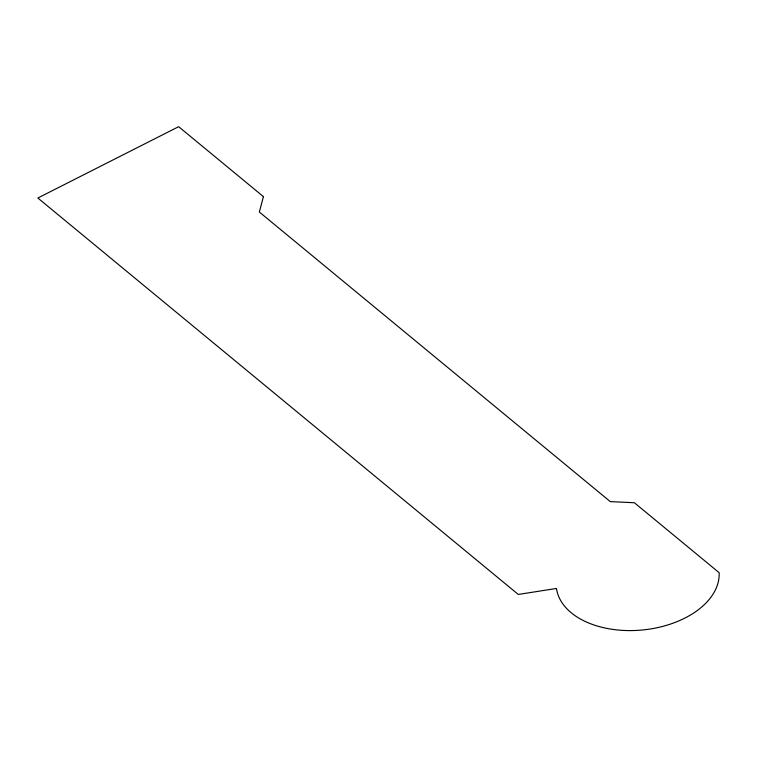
<?xml version="1.0" encoding="UTF-8"?>
<svg xmlns="http://www.w3.org/2000/svg" width="757" height="757" viewBox="0 0 757 757"><rect width="100%" height="100%" fill="white"/><g stroke="black" fill="none" stroke-linecap="round" stroke-linejoin="round"><path stroke-width="1.14" d="M263.417 196.631L259.348 212.026L610.293 501.617L634.385 502.743L719.15 572.689A81.756 51.116 -5.6 0 1 642.504 629.985A81.756 51.116 -5.6 0 1 556.461 588.454L518.29 594.453L37.85 198.012L178.652 126.684L263.417 196.631"/></g></svg>
